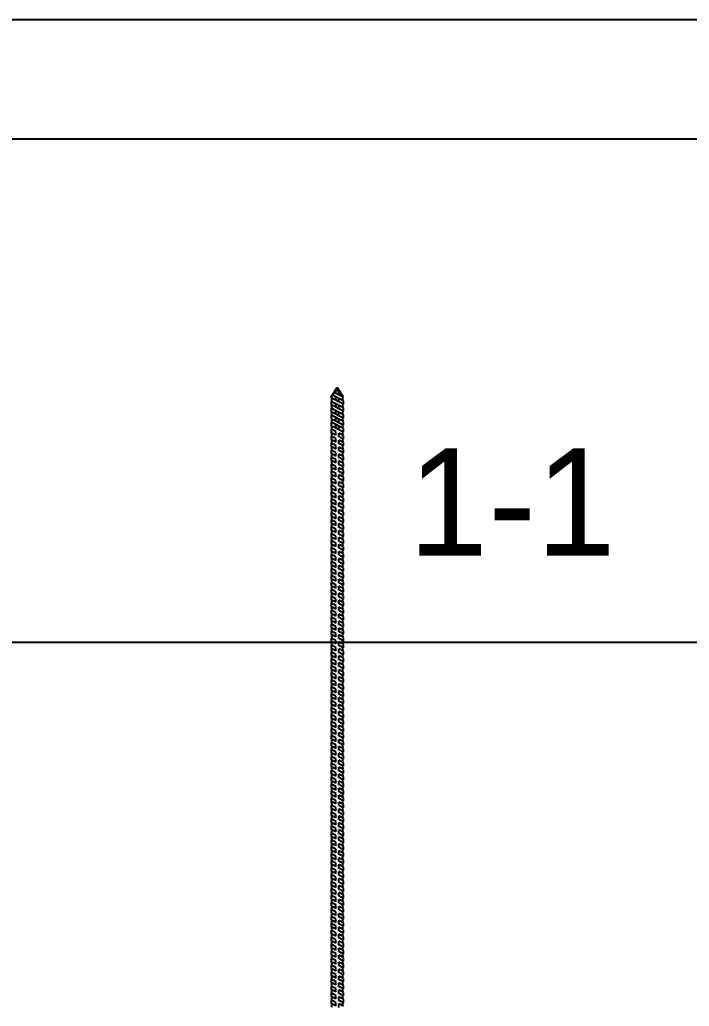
# Model space of a CAD drawing. Header units: millimetres. Extents: x -1985 to 969, y 203 to 500.
# Drawn here: x -1711.42 to -1684.48, y 451.15 to 490.83 of the extents above; entities that cross this region are included whole.
import ezdxf

# ---------------------------------------------------------------- set-up
doc = ezdxf.new("R2010")
doc.units = ezdxf.units.MM
doc.layers.add('надписи', color=7, linetype='Continuous')
doc.layers.add('ШПАЛА', color=7, linetype='Continuous')

msp = doc.modelspace()

# ---------------------------------------------------------------- linework, layer by layer
for p, q in [((-1581.498, 490.83), (-1984.569, 490.83)), ((-1586.297, 486.031), (-1965.375, 486.031)), ((-1698.895, 466.522), (-1698.864, 466.522)), ((-1698.702, 466.424), (-1698.895, 466.522)), ((-1698.702, 466.284), (-1698.895, 466.382)), ((-1698.895, 466.243), (-1698.864, 466.243)), ((-1698.702, 466.145), (-1698.895, 466.243)), ((-1698.395, 466.408), (-1698.585, 466.505)), ((-1698.395, 466.268), (-1698.585, 466.365)), ((-1698.395, 466.128), (-1698.585, 466.225)), ((-1698.395, 466.408), (-1698.424, 466.408)), ((-1698.702, 466.005), (-1698.895, 466.103)), ((-1698.895, 465.963), (-1698.864, 465.963)), ((-1698.702, 465.865), (-1698.895, 465.963)), ((-1698.702, 465.725), (-1698.895, 465.823)), ((-1698.395, 465.989), (-1698.585, 466.086)), ((-1698.395, 465.849), (-1698.585, 465.946)), ((-1698.395, 466.128), (-1698.424, 466.128)), ((-1698.395, 465.849), (-1698.424, 465.849)), ((-1698.895, 465.684), (-1698.864, 465.684)), ((-1698.702, 465.586), (-1698.895, 465.684)), ((-1698.702, 465.446), (-1698.895, 465.544)), ((-1698.395, 465.708), (-1698.585, 465.805)), ((-1698.395, 465.568), (-1698.585, 465.665)), ((-1698.395, 465.429), (-1698.585, 465.526)), ((-1698.395, 465.568), (-1698.424, 465.568)), ((-1698.895, 465.404), (-1698.864, 465.404)), ((-1698.702, 465.305), (-1698.895, 465.404)), ((-1698.702, 465.165), (-1698.895, 465.264)), ((-1698.895, 465.124), (-1698.864, 465.124)), ((-1698.702, 465.026), (-1698.895, 465.124)), ((-1698.395, 465.289), (-1698.585, 465.386)), ((-1698.395, 465.149), (-1698.585, 465.246)), ((-1698.395, 465.009), (-1698.585, 465.106)), ((-1698.395, 465.289), (-1698.424, 465.289)), ((-1698.702, 464.886), (-1698.895, 464.984)), ((-1698.895, 464.844), (-1698.864, 464.844)), ((-1698.702, 464.746), (-1698.895, 464.844)), ((-1698.702, 464.606), (-1698.895, 464.704)), ((-1698.395, 464.869), (-1698.585, 464.966)), ((-1698.395, 464.729), (-1698.585, 464.826)), ((-1698.395, 464.589), (-1698.585, 464.686)), ((-1698.395, 465.009), (-1698.424, 465.009)), ((-1698.395, 464.729), (-1698.424, 464.729)), ((-1698.895, 464.564), (-1698.864, 464.564)), ((-1698.702, 464.466), (-1698.895, 464.564)), ((-1698.702, 464.326), (-1698.895, 464.424)), ((-1698.895, 464.284), (-1698.864, 464.284)), ((-1698.702, 464.185), (-1698.895, 464.284)), ((-1698.395, 464.449), (-1698.585, 464.546)), ((-1698.395, 464.309), (-1698.585, 464.406)), ((-1698.395, 464.169), (-1698.585, 464.266)), ((-1698.395, 464.449), (-1698.424, 464.449)), ((-1698.702, 464.045), (-1698.895, 464.144)), ((-1698.895, 464.003), (-1698.864, 464.003)), ((-1698.702, 463.905), (-1698.895, 464.003)), ((-1698.702, 463.765), (-1698.895, 463.863)), ((-1698.395, 464.029), (-1698.585, 464.126)), ((-1698.395, 463.889), (-1698.585, 463.986)), ((-1698.395, 463.748), (-1698.585, 463.845)), ((-1698.395, 464.169), (-1698.424, 464.169)), ((-1698.395, 463.889), (-1698.424, 463.889)), ((-1698.895, 463.723), (-1698.864, 463.723)), ((-1698.702, 463.625), (-1698.895, 463.723)), ((-1698.702, 463.485), (-1698.895, 463.583)), ((-1698.895, 463.444), (-1698.864, 463.444)), ((-1698.702, 463.346), (-1698.895, 463.444)), ((-1698.395, 463.608), (-1698.585, 463.705)), ((-1698.395, 463.468), (-1698.585, 463.565)), ((-1698.395, 463.608), (-1698.424, 463.608)), ((-1698.702, 463.206), (-1698.895, 463.304)), ((-1698.895, 463.164), (-1698.864, 463.164)), ((-1698.702, 463.065), (-1698.895, 463.164)), ((-1698.395, 463.328), (-1698.585, 463.425)), ((-1698.395, 463.189), (-1698.585, 463.286)), ((-1698.395, 463.049), (-1698.585, 463.146)), ((-1698.395, 463.328), (-1698.424, 463.328)), ((-1698.395, 463.049), (-1698.424, 463.049)), ((-1698.702, 462.925), (-1698.895, 463.024)), ((-1698.895, 462.884), (-1698.864, 462.884)), ((-1698.702, 462.786), (-1698.895, 462.884)), ((-1698.702, 462.646), (-1698.895, 462.744)), ((-1698.395, 462.909), (-1698.585, 463.006)), ((-1698.395, 462.769), (-1698.585, 462.866)), ((-1698.395, 462.63), (-1698.585, 462.726)), ((-1698.395, 462.769), (-1698.424, 462.769)), ((-1698.895, 462.604), (-1698.864, 462.604)), ((-1698.702, 462.506), (-1698.895, 462.604)), ((-1698.702, 462.366), (-1698.895, 462.464)), ((-1698.895, 462.325), (-1698.864, 462.325)), ((-1698.702, 462.227), (-1698.895, 462.325)), ((-1698.395, 462.49), (-1698.585, 462.586)), ((-1698.395, 462.349), (-1698.585, 462.446)), ((-1698.395, 462.209), (-1698.585, 462.306)), ((-1698.395, 462.49), (-1698.424, 462.49)), ((-1698.702, 462.087), (-1698.895, 462.185)), ((-1698.895, 462.045), (-1698.864, 462.045)), ((-1698.702, 461.947), (-1698.895, 462.045)), ((-1698.702, 461.807), (-1698.895, 461.905)), ((-1698.395, 462.07), (-1698.585, 462.167)), ((-1698.395, 461.93), (-1698.585, 462.027)), ((-1698.395, 461.79), (-1698.585, 461.887)), ((-1698.395, 462.209), (-1698.424, 462.209)), ((-1698.395, 461.93), (-1698.424, 461.93)), ((-1698.895, 461.765), (-1698.864, 461.765)), ((-1698.702, 461.666), (-1698.895, 461.765)), ((-1698.702, 461.526), (-1698.895, 461.625)), ((-1698.895, 461.484), (-1698.864, 461.484)), ((-1698.702, 461.386), (-1698.895, 461.484)), ((-1698.395, 461.65), (-1698.585, 461.747)), ((-1698.395, 461.51), (-1698.585, 461.607)), ((-1698.395, 461.37), (-1698.585, 461.467)), ((-1698.395, 461.65), (-1698.424, 461.65)), ((-1698.702, 461.246), (-1698.895, 461.344)), ((-1698.895, 461.204), (-1698.864, 461.204)), ((-1698.702, 461.106), (-1698.895, 461.204)), ((-1698.702, 460.966), (-1698.895, 461.064)), ((-1698.395, 461.23), (-1698.585, 461.327)), ((-1698.395, 461.09), (-1698.585, 461.187)), ((-1698.395, 460.949), (-1698.585, 461.046)), ((-1698.395, 461.37), (-1698.424, 461.37)), ((-1698.395, 461.09), (-1698.424, 461.09)), ((-1698.895, 460.924), (-1698.864, 460.924)), ((-1698.702, 460.825), (-1698.895, 460.924)), ((-1698.702, 460.685), (-1698.895, 460.784)), ((-1698.395, 460.809), (-1698.585, 460.906)), ((-1698.395, 460.669), (-1698.585, 460.766)), ((-1698.395, 460.809), (-1698.424, 460.809)), ((-1698.895, 460.645), (-1698.864, 460.645)), ((-1698.702, 460.546), (-1698.895, 460.645)), ((-1698.702, 460.406), (-1698.895, 460.505)), ((-1698.895, 460.364), (-1698.864, 460.364)), ((-1698.702, 460.266), (-1698.895, 460.364)), ((-1698.395, 460.529), (-1698.585, 460.626)), ((-1698.395, 460.39), (-1698.585, 460.487)), ((-1698.395, 460.25), (-1698.585, 460.347)), ((-1698.395, 460.529), (-1698.424, 460.529)), ((-1698.702, 460.126), (-1698.895, 460.224)), ((-1698.895, 460.085), (-1698.864, 460.085)), ((-1698.702, 459.987), (-1698.895, 460.085)), ((-1698.702, 459.847), (-1698.895, 459.945)), ((-1698.395, 460.11), (-1698.585, 460.207)), ((-1698.395, 459.97), (-1698.585, 460.067)), ((-1698.395, 459.83), (-1698.585, 459.927)), ((-1698.395, 460.25), (-1698.424, 460.25)), ((-1698.395, 459.97), (-1698.424, 459.97)), ((-1698.895, 459.805), (-1698.864, 459.805)), ((-1698.702, 459.707), (-1698.895, 459.805)), ((-1698.702, 459.567), (-1698.895, 459.665)), ((-1698.895, 459.526), (-1698.864, 459.526)), ((-1698.702, 459.428), (-1698.895, 459.526)), ((-1698.395, 459.69), (-1698.585, 459.787)), ((-1698.395, 459.55), (-1698.585, 459.647)), ((-1698.395, 459.41), (-1698.585, 459.507)), ((-1698.395, 459.69), (-1698.424, 459.69)), ((-1698.702, 459.288), (-1698.895, 459.386)), ((-1698.895, 459.246), (-1698.864, 459.246)), ((-1698.702, 459.148), (-1698.895, 459.246)), ((-1698.702, 459.008), (-1698.895, 459.106)), ((-1698.395, 459.271), (-1698.585, 459.368)), ((-1698.395, 459.131), (-1698.585, 459.228)), ((-1698.395, 458.991), (-1698.585, 459.088)), ((-1698.395, 459.41), (-1698.424, 459.41)), ((-1698.395, 459.131), (-1698.424, 459.131)), ((-1698.895, 458.966), (-1698.864, 458.966)), ((-1698.702, 458.867), (-1698.895, 458.966)), ((-1698.702, 458.727), (-1698.895, 458.826)), ((-1698.895, 458.685), (-1698.864, 458.685)), ((-1698.702, 458.587), (-1698.895, 458.685)), ((-1698.395, 458.851), (-1698.585, 458.948)), ((-1698.395, 458.711), (-1698.585, 458.808)), ((-1698.395, 458.571), (-1698.585, 458.668)), ((-1698.395, 458.851), (-1698.424, 458.851)), ((-1698.702, 458.447), (-1698.895, 458.545)), ((-1698.895, 458.405), (-1698.864, 458.405)), ((-1698.702, 458.307), (-1698.895, 458.405)), ((-1698.395, 458.431), (-1698.585, 458.528)), ((-1698.395, 458.291), (-1698.585, 458.388)), ((-1698.395, 458.571), (-1698.424, 458.571)), ((-1698.395, 458.291), (-1698.424, 458.291)), ((-1698.702, 458.167), (-1698.895, 458.265)), ((-1698.895, 458.125), (-1698.864, 458.125)), ((-1698.702, 458.026), (-1698.895, 458.125)), ((-1698.702, 457.886), (-1698.895, 457.985)), ((-1698.395, 458.15), (-1698.585, 458.247)), ((-1698.395, 458.01), (-1698.585, 458.107)), ((-1698.395, 457.87), (-1698.585, 457.967)), ((-1698.395, 458.01), (-1698.424, 458.01)), ((-1698.895, 457.846), (-1698.864, 457.846)), ((-1698.702, 457.747), (-1698.895, 457.846)), ((-1698.702, 457.607), (-1698.895, 457.706)), ((-1698.895, 457.565), (-1698.864, 457.565)), ((-1698.702, 457.467), (-1698.895, 457.565)), ((-1698.395, 457.73), (-1698.585, 457.827)), ((-1698.395, 457.591), (-1698.585, 457.688)), ((-1698.395, 457.451), (-1698.585, 457.548)), ((-1698.395, 457.73), (-1698.424, 457.73)), ((-1698.702, 457.327), (-1698.895, 457.425)), ((-1698.895, 457.286), (-1698.864, 457.286)), ((-1698.702, 457.188), (-1698.895, 457.286)), ((-1698.702, 457.048), (-1698.895, 457.146)), ((-1698.395, 457.311), (-1698.585, 457.408)), ((-1698.395, 457.171), (-1698.585, 457.268)), ((-1698.395, 457.031), (-1698.585, 457.128)), ((-1698.395, 457.451), (-1698.424, 457.451)), ((-1698.395, 457.171), (-1698.424, 457.171)), ((-1698.895, 457.006), (-1698.864, 457.006)), ((-1698.702, 456.908), (-1698.895, 457.006)), ((-1698.702, 456.768), (-1698.895, 456.866)), ((-1698.895, 456.727), (-1698.864, 456.727)), ((-1698.702, 456.629), (-1698.895, 456.727)), ((-1698.395, 456.891), (-1698.585, 456.988)), ((-1698.395, 456.751), (-1698.585, 456.848)), ((-1698.395, 456.611), (-1698.585, 456.708)), ((-1698.395, 456.891), (-1698.424, 456.891)), ((-1698.702, 456.489), (-1698.895, 456.587)), ((-1698.895, 456.447), (-1698.864, 456.447)), ((-1698.702, 456.348), (-1698.895, 456.447)), ((-1698.702, 456.208), (-1698.895, 456.307)), ((-1698.395, 456.472), (-1698.585, 456.569)), ((-1698.395, 456.332), (-1698.585, 456.429)), ((-1698.395, 456.192), (-1698.585, 456.289)), ((-1698.395, 456.611), (-1698.424, 456.611)), ((-1698.395, 456.332), (-1698.424, 456.332)), ((-1698.895, 456.167), (-1698.864, 456.167)), ((-1698.702, 456.068), (-1698.895, 456.167)), ((-1698.702, 455.928), (-1698.895, 456.027)), ((-1698.395, 456.052), (-1698.585, 456.149)), ((-1698.395, 455.912), (-1698.585, 456.009)), ((-1698.395, 456.052), (-1698.424, 456.052)), ((-1698.895, 455.886), (-1698.864, 455.886)), ((-1698.702, 455.788), (-1698.895, 455.886)), ((-1698.702, 455.648), (-1698.895, 455.746)), ((-1698.895, 455.606), (-1698.864, 455.606)), ((-1698.702, 455.508), (-1698.895, 455.606)), ((-1698.395, 455.772), (-1698.585, 455.869)), ((-1698.395, 455.632), (-1698.585, 455.728)), ((-1698.395, 455.492), (-1698.585, 455.588)), ((-1698.395, 455.772), (-1698.424, 455.772)), ((-1698.395, 455.492), (-1698.424, 455.492)), ((-1698.702, 455.368), (-1698.895, 455.466)), ((-1698.895, 455.326), (-1698.864, 455.326)), ((-1698.702, 455.227), (-1698.895, 455.326)), ((-1698.702, 455.087), (-1698.895, 455.186)), ((-1698.395, 455.351), (-1698.585, 455.448)), ((-1698.395, 455.211), (-1698.585, 455.308)), ((-1698.395, 455.071), (-1698.585, 455.168)), ((-1698.395, 455.211), (-1698.424, 455.211)), ((-1698.895, 455.047), (-1698.864, 455.047)), ((-1698.702, 454.948), (-1698.895, 455.047)), ((-1698.702, 454.808), (-1698.895, 454.907)), ((-1698.895, 454.766), (-1698.864, 454.766)), ((-1698.702, 454.668), (-1698.895, 454.766)), ((-1698.395, 454.931), (-1698.585, 455.028)), ((-1698.395, 454.792), (-1698.585, 454.889)), ((-1698.395, 454.652), (-1698.585, 454.749)), ((-1698.395, 454.931), (-1698.424, 454.931)), ((-1698.702, 454.528), (-1698.895, 454.626)), ((-1698.895, 454.487), (-1698.864, 454.487)), ((-1698.702, 454.389), (-1698.895, 454.487)), ((-1698.702, 454.249), (-1698.895, 454.347)), ((-1698.395, 454.512), (-1698.585, 454.609)), ((-1698.395, 454.372), (-1698.585, 454.469)), ((-1698.395, 454.232), (-1698.585, 454.329)), ((-1698.395, 454.652), (-1698.424, 454.652)), ((-1698.395, 454.372), (-1698.424, 454.372)), ((-1698.895, 454.207), (-1698.864, 454.207)), ((-1698.702, 454.109), (-1698.895, 454.207)), ((-1698.702, 453.969), (-1698.895, 454.067)), ((-1698.895, 453.928), (-1698.864, 453.928)), ((-1698.702, 453.83), (-1698.895, 453.928)), ((-1698.395, 454.092), (-1698.585, 454.189)), ((-1698.395, 453.952), (-1698.585, 454.049)), ((-1698.395, 453.812), (-1698.585, 453.909)), ((-1698.395, 454.092), (-1698.424, 454.092)), ((-1698.702, 453.69), (-1698.895, 453.788)), ((-1698.895, 453.648), (-1698.864, 453.648)), ((-1698.702, 453.549), (-1698.895, 453.648)), ((-1698.702, 453.409), (-1698.895, 453.508)), ((-1698.395, 453.673), (-1698.585, 453.77)), ((-1698.395, 453.533), (-1698.585, 453.63)), ((-1698.395, 453.812), (-1698.424, 453.812)), ((-1698.395, 453.533), (-1698.424, 453.533)), ((-1698.895, 453.367), (-1698.864, 453.367)), ((-1698.702, 453.269), (-1698.895, 453.367)), ((-1698.702, 453.129), (-1698.895, 453.227)), ((-1698.395, 453.393), (-1698.585, 453.49)), ((-1698.395, 453.253), (-1698.585, 453.35)), ((-1698.395, 453.113), (-1698.585, 453.21)), ((-1698.395, 453.253), (-1698.424, 453.253)), ((-1698.895, 453.087), (-1698.864, 453.087)), ((-1698.702, 452.989), (-1698.895, 453.087)), ((-1698.702, 452.849), (-1698.895, 452.947)), ((-1698.895, 452.807), (-1698.864, 452.807)), ((-1698.702, 452.708), (-1698.895, 452.807)), ((-1698.395, 452.973), (-1698.585, 453.07)), ((-1698.395, 452.832), (-1698.585, 452.929)), ((-1698.395, 452.692), (-1698.585, 452.789)), ((-1698.395, 452.973), (-1698.424, 452.973)), ((-1698.702, 452.568), (-1698.895, 452.667)), ((-1698.895, 452.527), (-1698.864, 452.527)), ((-1698.702, 452.428), (-1698.895, 452.527)), ((-1698.702, 452.288), (-1698.895, 452.387)), ((-1698.395, 452.552), (-1698.585, 452.649)), ((-1698.395, 452.412), (-1698.585, 452.509)), ((-1698.395, 452.272), (-1698.585, 452.369)), ((-1698.395, 452.692), (-1698.424, 452.692)), ((-1698.395, 452.412), (-1698.424, 452.412)), ((-1698.895, 452.247), (-1698.864, 452.247)), ((-1698.702, 452.149), (-1698.895, 452.247)), ((-1698.702, 452.009), (-1698.895, 452.107)), ((-1698.895, 451.967), (-1698.864, 451.967)), ((-1698.702, 451.869), (-1698.895, 451.967)), ((-1698.395, 452.132), (-1698.585, 452.229)), ((-1698.395, 451.993), (-1698.585, 452.09)), ((-1698.395, 451.853), (-1698.585, 451.95)), ((-1698.395, 452.132), (-1698.424, 452.132)), ((-1698.702, 451.729), (-1698.895, 451.827)), ((-1698.895, 451.688), (-1698.864, 451.688)), ((-1698.702, 451.59), (-1698.895, 451.688)), ((-1698.702, 451.45), (-1698.895, 451.548)), ((-1698.395, 451.712), (-1698.585, 451.809)), ((-1698.395, 451.572), (-1698.585, 451.669)), ((-1698.395, 451.433), (-1698.585, 451.53)), ((-1698.395, 451.853), (-1698.424, 451.853)), ((-1698.395, 451.572), (-1698.424, 451.572)), ((-1698.895, 451.408), (-1698.864, 451.408)), ((-1698.702, 451.309), (-1698.895, 451.408)), ((-1698.702, 451.169), (-1698.895, 451.268)), ((-1698.395, 451.293), (-1698.585, 451.39)), ((-1698.395, 451.153), (-1698.585, 451.25)), ((-1698.395, 451.293), (-1698.424, 451.293))]:
    msp.add_line(p, q)
at = {"color": 7}
for p, q in [((-1698.895, 475.65), (-1698.646, 476.041)), ((-1698.395, 475.507), (-1698.841, 475.734)), ((-1698.395, 475.647), (-1698.774, 475.84)), ((-1698.528, 475.855), (-1698.706, 475.946)), ((-1698.395, 475.647), (-1698.647, 476.041)), ((-1698.895, 475.65), (-1698.895, 475.622)), ((-1698.395, 475.367), (-1698.895, 475.622)), ((-1698.395, 475.227), (-1698.895, 475.481)), ((-1698.895, 475.481), (-1698.864, 475.481)), ((-1698.895, 475.481), (-1698.895, 475.341)), ((-1698.395, 475.087), (-1698.895, 475.341)), ((-1698.395, 475.647), (-1698.424, 475.647)), ((-1698.395, 475.367), (-1698.424, 475.367)), ((-1698.395, 475.367), (-1698.395, 475.507)), ((-1698.395, 474.946), (-1698.895, 475.201)), ((-1698.895, 475.201), (-1698.864, 475.201)), ((-1698.895, 475.201), (-1698.895, 475.061)), ((-1698.395, 474.806), (-1698.895, 475.061)), ((-1698.395, 475.087), (-1698.424, 475.087)), ((-1698.395, 475.087), (-1698.395, 475.227)), ((-1698.395, 474.806), (-1698.395, 474.946)), ((-1698.395, 474.666), (-1698.895, 474.921)), ((-1698.895, 474.921), (-1698.864, 474.921)), ((-1698.895, 474.921), (-1698.895, 474.781)), ((-1698.395, 474.526), (-1698.895, 474.781)), ((-1698.395, 474.387), (-1698.895, 474.642)), ((-1698.895, 474.642), (-1698.864, 474.642)), ((-1698.895, 474.642), (-1698.895, 474.502)), ((-1698.395, 474.806), (-1698.424, 474.806)), ((-1698.395, 474.526), (-1698.395, 474.666)), ((-1698.395, 474.247), (-1698.895, 474.502)), ((-1698.895, 474.361), (-1698.864, 474.361)), ((-1698.895, 474.361), (-1698.895, 474.221)), ((-1698.702, 474.263), (-1698.895, 474.361)), ((-1698.702, 474.123), (-1698.895, 474.221)), ((-1698.395, 474.107), (-1698.585, 474.204)), ((-1698.395, 474.526), (-1698.424, 474.526)), ((-1698.395, 474.247), (-1698.424, 474.247)), ((-1698.395, 474.247), (-1698.395, 474.387)), ((-1698.895, 474.082), (-1698.864, 474.082)), ((-1698.895, 474.082), (-1698.895, 473.942)), ((-1698.702, 473.984), (-1698.895, 474.082)), ((-1698.702, 473.844), (-1698.895, 473.942)), ((-1698.895, 473.802), (-1698.864, 473.802)), ((-1698.895, 473.802), (-1698.895, 473.662)), ((-1698.702, 473.704), (-1698.895, 473.802)), ((-1698.395, 473.967), (-1698.585, 474.064)), ((-1698.395, 473.827), (-1698.585, 473.924)), ((-1698.395, 473.687), (-1698.585, 473.784)), ((-1698.395, 473.967), (-1698.424, 473.967)), ((-1698.395, 473.967), (-1698.395, 474.107)), ((-1698.395, 473.687), (-1698.395, 473.827)), ((-1698.702, 473.564), (-1698.895, 473.662)), ((-1698.895, 473.521), (-1698.864, 473.521)), ((-1698.895, 473.521), (-1698.895, 473.381)), ((-1698.702, 473.423), (-1698.895, 473.521)), ((-1698.702, 473.283), (-1698.895, 473.381)), ((-1698.395, 473.547), (-1698.585, 473.644)), ((-1698.395, 473.407), (-1698.585, 473.504)), ((-1698.395, 473.266), (-1698.585, 473.363)), ((-1698.395, 473.687), (-1698.424, 473.687)), ((-1698.395, 473.407), (-1698.424, 473.407)), ((-1698.395, 473.407), (-1698.395, 473.547)), ((-1698.895, 473.241), (-1698.864, 473.241)), ((-1698.895, 473.241), (-1698.895, 473.101)), ((-1698.702, 473.143), (-1698.895, 473.241)), ((-1698.702, 473.003), (-1698.895, 473.101)), ((-1698.895, 472.961), (-1698.864, 472.961)), ((-1698.895, 472.961), (-1698.895, 472.821)), ((-1698.702, 472.862), (-1698.895, 472.961)), ((-1698.395, 473.126), (-1698.585, 473.223)), ((-1698.395, 472.986), (-1698.585, 473.083)), ((-1698.395, 473.126), (-1698.424, 473.126)), ((-1698.395, 473.126), (-1698.395, 473.266)), ((-1698.395, 472.846), (-1698.395, 472.986)), ((-1698.702, 472.722), (-1698.895, 472.821)), ((-1698.895, 472.681), (-1698.864, 472.681)), ((-1698.895, 472.681), (-1698.895, 472.541)), ((-1698.702, 472.582), (-1698.895, 472.681)), ((-1698.395, 472.846), (-1698.585, 472.943)), ((-1698.395, 472.706), (-1698.585, 472.803)), ((-1698.395, 472.566), (-1698.585, 472.663)), ((-1698.395, 472.846), (-1698.424, 472.846)), ((-1698.395, 472.566), (-1698.424, 472.566)), ((-1698.395, 472.566), (-1698.395, 472.706)), ((-1698.702, 472.442), (-1698.895, 472.541)), ((-1698.895, 472.4), (-1698.864, 472.4)), ((-1698.895, 472.4), (-1698.895, 472.26)), ((-1698.702, 472.302), (-1698.895, 472.4)), ((-1698.702, 472.162), (-1698.895, 472.26)), ((-1698.395, 472.426), (-1698.585, 472.523)), ((-1698.395, 472.286), (-1698.585, 472.383)), ((-1698.395, 472.145), (-1698.585, 472.242)), ((-1698.395, 472.286), (-1698.424, 472.286)), ((-1698.395, 472.286), (-1698.395, 472.426)), ((-1698.895, 472.12), (-1698.864, 472.12)), ((-1698.895, 472.12), (-1698.895, 471.98)), ((-1698.702, 472.022), (-1698.895, 472.12)), ((-1698.702, 471.882), (-1698.895, 471.98)), ((-1698.895, 471.841), (-1698.864, 471.841)), ((-1698.895, 471.841), (-1698.895, 471.701)), ((-1698.702, 471.742), (-1698.895, 471.841)), ((-1698.395, 472.005), (-1698.585, 472.102)), ((-1698.395, 471.865), (-1698.585, 471.962)), ((-1698.395, 471.725), (-1698.585, 471.822)), ((-1698.395, 472.005), (-1698.424, 472.005)), ((-1698.395, 472.005), (-1698.395, 472.145)), ((-1698.395, 471.725), (-1698.395, 471.865)), ((-1698.702, 471.602), (-1698.895, 471.701)), ((-1698.895, 471.561), (-1698.864, 471.561)), ((-1698.895, 471.561), (-1698.895, 471.421)), ((-1698.702, 471.462), (-1698.895, 471.561)), ((-1698.702, 471.322), (-1698.895, 471.421)), ((-1698.395, 471.586), (-1698.585, 471.683)), ((-1698.395, 471.446), (-1698.585, 471.543)), ((-1698.395, 471.306), (-1698.585, 471.403)), ((-1698.395, 471.725), (-1698.424, 471.725)), ((-1698.395, 471.446), (-1698.424, 471.446)), ((-1698.395, 471.446), (-1698.395, 471.586)), ((-1698.895, 471.281), (-1698.864, 471.281)), ((-1698.895, 471.281), (-1698.895, 471.141)), ((-1698.702, 471.183), (-1698.895, 471.281)), ((-1698.702, 471.043), (-1698.895, 471.141)), ((-1698.895, 471.001), (-1698.864, 471.001)), ((-1698.895, 471.001), (-1698.895, 470.861)), ((-1698.702, 470.903), (-1698.895, 471.001)), ((-1698.395, 471.166), (-1698.585, 471.263)), ((-1698.395, 471.026), (-1698.585, 471.123)), ((-1698.395, 470.886), (-1698.585, 470.983)), ((-1698.395, 471.166), (-1698.424, 471.166)), ((-1698.395, 471.166), (-1698.395, 471.306)), ((-1698.395, 470.886), (-1698.395, 471.026)), ((-1698.702, 470.763), (-1698.895, 470.861)), ((-1698.895, 470.722), (-1698.864, 470.722)), ((-1698.895, 470.722), (-1698.895, 470.582)), ((-1698.702, 470.624), (-1698.895, 470.722)), ((-1698.702, 470.484), (-1698.895, 470.582)), ((-1698.395, 470.746), (-1698.585, 470.843)), ((-1698.395, 470.606), (-1698.585, 470.703)), ((-1698.395, 470.886), (-1698.424, 470.886)), ((-1698.395, 470.606), (-1698.424, 470.606)), ((-1698.395, 470.606), (-1698.395, 470.746)), ((-1698.895, 470.442), (-1698.864, 470.442)), ((-1698.895, 470.442), (-1698.895, 470.302)), ((-1698.702, 470.344), (-1698.895, 470.442)), ((-1698.702, 470.204), (-1698.895, 470.302)), ((-1698.395, 470.468), (-1698.585, 470.565)), ((-1698.395, 470.328), (-1698.585, 470.425)), ((-1698.395, 470.188), (-1698.585, 470.284)), ((-1698.395, 470.328), (-1698.424, 470.328)), ((-1698.395, 470.328), (-1698.395, 470.468)), ((-1698.395, 470.048), (-1698.395, 470.188)), ((-1698.895, 470.162), (-1698.864, 470.162)), ((-1698.895, 470.162), (-1698.895, 470.022)), ((-1698.702, 470.064), (-1698.895, 470.162)), ((-1698.702, 469.924), (-1698.895, 470.022)), ((-1698.895, 469.882), (-1698.864, 469.882)), ((-1698.895, 469.882), (-1698.895, 469.742)), ((-1698.702, 469.784), (-1698.895, 469.882)), ((-1698.395, 470.048), (-1698.585, 470.144)), ((-1698.395, 469.907), (-1698.585, 470.004)), ((-1698.395, 469.767), (-1698.585, 469.864)), ((-1698.395, 470.048), (-1698.424, 470.048)), ((-1698.395, 469.767), (-1698.395, 469.907)), ((-1698.702, 469.644), (-1698.895, 469.742)), ((-1698.895, 469.601), (-1698.864, 469.601)), ((-1698.895, 469.601), (-1698.895, 469.461)), ((-1698.702, 469.503), (-1698.895, 469.601)), ((-1698.702, 469.363), (-1698.895, 469.461)), ((-1698.395, 469.627), (-1698.585, 469.724)), ((-1698.395, 469.487), (-1698.585, 469.584)), ((-1698.395, 469.347), (-1698.585, 469.444)), ((-1698.395, 469.767), (-1698.424, 469.767)), ((-1698.395, 469.487), (-1698.424, 469.487)), ((-1698.395, 469.487), (-1698.395, 469.627)), ((-1698.895, 469.321), (-1698.864, 469.321)), ((-1698.895, 469.321), (-1698.895, 469.181)), ((-1698.702, 469.223), (-1698.895, 469.321)), ((-1698.702, 469.083), (-1698.895, 469.181)), ((-1698.895, 469.042), (-1698.864, 469.042)), ((-1698.895, 469.042), (-1698.895, 468.902)), ((-1698.702, 468.944), (-1698.895, 469.042)), ((-1698.395, 469.207), (-1698.585, 469.304)), ((-1698.395, 469.066), (-1698.585, 469.163)), ((-1698.395, 468.926), (-1698.585, 469.023)), ((-1698.395, 469.207), (-1698.424, 469.207)), ((-1698.395, 469.207), (-1698.395, 469.347)), ((-1698.395, 468.926), (-1698.395, 469.066)), ((-1698.702, 468.804), (-1698.895, 468.902)), ((-1698.895, 468.762), (-1698.864, 468.762)), ((-1698.895, 468.762), (-1698.895, 468.622)), ((-1698.702, 468.664), (-1698.895, 468.762)), ((-1698.702, 468.524), (-1698.895, 468.622)), ((-1698.395, 468.787), (-1698.585, 468.884)), ((-1698.395, 468.647), (-1698.585, 468.744)), ((-1698.395, 468.507), (-1698.585, 468.604)), ((-1698.395, 468.926), (-1698.424, 468.926)), ((-1698.395, 468.647), (-1698.424, 468.647)), ((-1698.395, 468.647), (-1698.395, 468.787)), ((-1698.895, 468.483), (-1698.864, 468.483)), ((-1698.895, 468.483), (-1698.895, 468.343)), ((-1698.702, 468.384), (-1698.895, 468.483)), ((-1698.702, 468.244), (-1698.895, 468.343)), ((-1698.895, 468.202), (-1698.864, 468.202)), ((-1698.895, 468.202), (-1698.895, 468.062)), ((-1698.702, 468.104), (-1698.895, 468.202)), ((-1698.395, 468.367), (-1698.585, 468.464)), ((-1698.395, 468.228), (-1698.585, 468.325)), ((-1698.395, 468.367), (-1698.424, 468.367)), ((-1698.395, 468.367), (-1698.395, 468.507)), ((-1698.395, 468.088), (-1698.395, 468.228)), ((-1698.702, 467.964), (-1698.895, 468.062)), ((-1698.895, 467.924), (-1698.864, 467.924)), ((-1698.895, 467.924), (-1698.895, 467.784)), ((-1698.702, 467.825), (-1698.895, 467.924)), ((-1698.395, 468.088), (-1698.585, 468.185)), ((-1698.395, 467.948), (-1698.585, 468.044)), ((-1698.395, 467.808), (-1698.585, 467.904)), ((-1698.395, 468.088), (-1698.424, 468.088)), ((-1698.395, 467.808), (-1698.424, 467.808)), ((-1698.395, 467.808), (-1698.395, 467.948)), ((-1698.702, 467.685), (-1698.895, 467.784)), ((-1698.895, 467.644), (-1698.864, 467.644)), ((-1698.895, 467.644), (-1698.895, 467.504)), ((-1698.702, 467.545), (-1698.895, 467.644)), ((-1698.702, 467.405), (-1698.895, 467.504)), ((-1698.395, 467.669), (-1698.585, 467.766)), ((-1698.395, 467.529), (-1698.585, 467.626)), ((-1698.395, 467.389), (-1698.585, 467.486)), ((-1698.395, 467.529), (-1698.424, 467.529)), ((-1698.395, 467.529), (-1698.395, 467.669)), ((-1698.895, 467.363), (-1698.864, 467.363)), ((-1698.895, 467.363), (-1698.895, 467.223)), ((-1698.702, 467.265), (-1698.895, 467.363)), ((-1698.702, 467.125), (-1698.895, 467.223)), ((-1698.895, 467.083), (-1698.864, 467.083)), ((-1698.895, 467.083), (-1698.895, 466.943)), ((-1698.702, 466.985), (-1698.895, 467.083)), ((-1698.395, 467.249), (-1698.585, 467.346)), ((-1698.395, 467.109), (-1698.585, 467.205)), ((-1698.395, 466.969), (-1698.585, 467.065)), ((-1698.395, 467.249), (-1698.424, 467.249)), ((-1698.395, 467.249), (-1698.395, 467.389)), ((-1698.395, 466.969), (-1698.395, 467.109)), ((-1698.702, 466.845), (-1698.895, 466.943)), ((-1698.895, 466.803), (-1698.864, 466.803)), ((-1698.895, 466.803), (-1698.895, 466.663)), ((-1698.702, 466.704), (-1698.895, 466.803)), ((-1698.702, 466.564), (-1698.895, 466.663)), ((-1698.395, 466.828), (-1698.585, 466.925)), ((-1698.395, 466.688), (-1698.585, 466.785)), ((-1698.395, 466.548), (-1698.585, 466.645)), ((-1698.395, 466.969), (-1698.424, 466.969)), ((-1698.395, 466.688), (-1698.424, 466.688)), ((-1698.395, 466.688), (-1698.395, 466.828)), ((-1698.395, 466.408), (-1698.395, 466.548))]:
    msp.add_line(p, q, dxfattribs=at)
at = {"color": 0}
for p, q in [((-1698.895, 466.522), (-1698.895, 466.382)), ((-1698.895, 466.243), (-1698.895, 466.103)), ((-1698.395, 466.128), (-1698.395, 466.268)), ((-1698.895, 465.963), (-1698.895, 465.823)), ((-1698.395, 465.849), (-1698.395, 465.989)), ((-1698.895, 465.684), (-1698.895, 465.544)), ((-1698.395, 465.568), (-1698.395, 465.708)), ((-1698.395, 465.289), (-1698.395, 465.429)), ((-1698.895, 465.404), (-1698.895, 465.264)), ((-1698.895, 465.124), (-1698.895, 464.984)), ((-1698.395, 465.009), (-1698.395, 465.149)), ((-1698.895, 464.844), (-1698.895, 464.704)), ((-1698.395, 464.729), (-1698.395, 464.869)), ((-1698.895, 464.564), (-1698.895, 464.424)), ((-1698.895, 464.284), (-1698.895, 464.144)), ((-1698.395, 464.449), (-1698.395, 464.589)), ((-1698.395, 464.169), (-1698.395, 464.309)), ((-1698.895, 464.003), (-1698.895, 463.863)), ((-1698.395, 463.889), (-1698.395, 464.029)), ((-1698.895, 463.723), (-1698.895, 463.583)), ((-1698.895, 463.444), (-1698.895, 463.304)), ((-1698.395, 463.608), (-1698.395, 463.748)), ((-1698.395, 463.328), (-1698.395, 463.468)), ((-1698.895, 463.164), (-1698.895, 463.024)), ((-1698.395, 463.049), (-1698.395, 463.189)), ((-1698.895, 462.884), (-1698.895, 462.744)), ((-1698.395, 462.769), (-1698.395, 462.909)), ((-1698.895, 462.604), (-1698.895, 462.464)), ((-1698.895, 462.325), (-1698.895, 462.185)), ((-1698.395, 462.49), (-1698.395, 462.63)), ((-1698.395, 462.209), (-1698.395, 462.349)), ((-1698.895, 462.045), (-1698.895, 461.905)), ((-1698.395, 461.93), (-1698.395, 462.07)), ((-1698.895, 461.765), (-1698.895, 461.625)), ((-1698.895, 461.484), (-1698.895, 461.344)), ((-1698.395, 461.65), (-1698.395, 461.79)), ((-1698.395, 461.37), (-1698.395, 461.51)), ((-1698.895, 461.204), (-1698.895, 461.064)), ((-1698.395, 461.09), (-1698.395, 461.23)), ((-1698.895, 460.924), (-1698.895, 460.784)), ((-1698.395, 460.809), (-1698.395, 460.949)), ((-1698.395, 460.529), (-1698.395, 460.669)), ((-1698.895, 460.645), (-1698.895, 460.505)), ((-1698.895, 460.364), (-1698.895, 460.224)), ((-1698.395, 460.25), (-1698.395, 460.39)), ((-1698.895, 460.085), (-1698.895, 459.945)), ((-1698.395, 459.97), (-1698.395, 460.11)), ((-1698.895, 459.805), (-1698.895, 459.665)), ((-1698.895, 459.526), (-1698.895, 459.386)), ((-1698.395, 459.69), (-1698.395, 459.83)), ((-1698.395, 459.41), (-1698.395, 459.55)), ((-1698.895, 459.246), (-1698.895, 459.106)), ((-1698.395, 459.131), (-1698.395, 459.271)), ((-1698.895, 458.966), (-1698.895, 458.826)), ((-1698.895, 458.685), (-1698.895, 458.545)), ((-1698.395, 458.851), (-1698.395, 458.991)), ((-1698.395, 458.571), (-1698.395, 458.711)), ((-1698.895, 458.405), (-1698.895, 458.265)), ((-1698.395, 458.291), (-1698.395, 458.431)), ((-1698.895, 458.125), (-1698.895, 457.985)), ((-1698.395, 458.01), (-1698.395, 458.15)), ((-1698.895, 457.846), (-1698.895, 457.706)), ((-1698.895, 457.565), (-1698.895, 457.425)), ((-1698.395, 457.73), (-1698.395, 457.87)), ((-1698.395, 457.451), (-1698.395, 457.591)), ((-1698.895, 457.286), (-1698.895, 457.146)), ((-1698.395, 457.171), (-1698.395, 457.311)), ((-1698.895, 457.006), (-1698.895, 456.866)), ((-1698.895, 456.727), (-1698.895, 456.587)), ((-1698.395, 456.891), (-1698.395, 457.031)), ((-1698.395, 456.611), (-1698.395, 456.751)), ((-1698.895, 456.447), (-1698.895, 456.307)), ((-1698.395, 456.332), (-1698.395, 456.472)), ((-1698.895, 456.167), (-1698.895, 456.027)), ((-1698.395, 456.052), (-1698.395, 456.192)), ((-1698.395, 455.772), (-1698.395, 455.912)), ((-1698.895, 455.886), (-1698.895, 455.746)), ((-1698.895, 455.606), (-1698.895, 455.466)), ((-1698.395, 455.492), (-1698.395, 455.632)), ((-1698.895, 455.326), (-1698.895, 455.186)), ((-1698.395, 455.211), (-1698.395, 455.351)), ((-1698.895, 455.047), (-1698.895, 454.907)), ((-1698.895, 454.766), (-1698.895, 454.626)), ((-1698.395, 454.931), (-1698.395, 455.071)), ((-1698.395, 454.652), (-1698.395, 454.792)), ((-1698.895, 454.487), (-1698.895, 454.347)), ((-1698.395, 454.372), (-1698.395, 454.512)), ((-1698.895, 454.207), (-1698.895, 454.067)), ((-1698.895, 453.928), (-1698.895, 453.788)), ((-1698.395, 454.092), (-1698.395, 454.232)), ((-1698.395, 453.812), (-1698.395, 453.952)), ((-1698.895, 453.648), (-1698.895, 453.508)), ((-1698.395, 453.533), (-1698.395, 453.673)), ((-1698.895, 453.367), (-1698.895, 453.227)), ((-1698.395, 453.253), (-1698.395, 453.393)), ((-1698.395, 452.973), (-1698.395, 453.113)), ((-1698.895, 453.087), (-1698.895, 452.947)), ((-1698.895, 452.807), (-1698.895, 452.667)), ((-1698.395, 452.692), (-1698.395, 452.832)), ((-1698.895, 452.527), (-1698.895, 452.387)), ((-1698.395, 452.412), (-1698.395, 452.552)), ((-1698.895, 452.247), (-1698.895, 452.107)), ((-1698.895, 451.967), (-1698.895, 451.827)), ((-1698.395, 452.132), (-1698.395, 452.272)), ((-1698.395, 451.853), (-1698.395, 451.993)), ((-1698.895, 451.688), (-1698.895, 451.548)), ((-1698.395, 451.572), (-1698.395, 451.712)), ((-1698.895, 451.408), (-1698.895, 451.268)), ((-1698.395, 451.293), (-1698.395, 451.433))]:
    msp.add_line(p, q, dxfattribs=at)
at = {"layer": 'надписи'}
msp.add_lwpolyline([(-1791.007, 465.797), (-1682.208, 465.797), (-1658.482, 430.166)], dxfattribs=at)
at = {"layer": 'ШПАЛА', "color": 7}
for p, q in [((-1698.702, 475.804), (-1698.702, 475.944)), ((-1698.585, 475.744), (-1698.585, 475.884)), ((-1698.864, 475.466), (-1698.864, 475.606)), ((-1698.702, 475.523), (-1698.702, 475.663)), ((-1698.702, 475.243), (-1698.702, 475.383)), ((-1698.585, 475.464), (-1698.585, 475.604)), ((-1698.424, 475.522), (-1698.424, 475.662)), ((-1698.424, 475.242), (-1698.424, 475.382)), ((-1698.864, 475.186), (-1698.864, 475.326)), ((-1698.864, 474.905), (-1698.864, 475.046)), ((-1698.702, 474.963), (-1698.702, 475.103)), ((-1698.585, 475.184), (-1698.585, 475.324)), ((-1698.585, 474.903), (-1698.585, 475.043)), ((-1698.424, 474.961), (-1698.424, 475.102)), ((-1698.864, 474.626), (-1698.864, 474.765)), ((-1698.702, 474.682), (-1698.702, 474.822)), ((-1698.702, 474.403), (-1698.702, 474.543)), ((-1698.585, 474.623), (-1698.585, 474.763)), ((-1698.424, 474.681), (-1698.424, 474.821)), ((-1698.424, 474.402), (-1698.424, 474.541)), ((-1698.864, 474.346), (-1698.864, 474.486)), ((-1698.864, 474.067), (-1698.864, 474.206)), ((-1698.702, 474.123), (-1698.702, 474.263)), ((-1698.585, 474.344), (-1698.585, 474.484)), ((-1698.585, 474.064), (-1698.585, 474.204)), ((-1698.424, 474.122), (-1698.424, 474.262)), ((-1698.864, 473.786), (-1698.864, 473.927)), ((-1698.702, 473.844), (-1698.702, 473.984)), ((-1698.585, 473.784), (-1698.585, 473.924)), ((-1698.424, 473.843), (-1698.424, 473.982)), ((-1698.864, 473.506), (-1698.864, 473.646)), ((-1698.864, 473.226), (-1698.864, 473.366)), ((-1698.702, 473.564), (-1698.702, 473.704)), ((-1698.702, 473.283), (-1698.702, 473.423)), ((-1698.585, 473.504), (-1698.585, 473.644)), ((-1698.585, 473.223), (-1698.585, 473.363)), ((-1698.424, 473.562), (-1698.424, 473.703)), ((-1698.424, 473.282), (-1698.424, 473.422)), ((-1698.864, 472.945), (-1698.864, 473.086)), ((-1698.702, 473.003), (-1698.702, 473.143)), ((-1698.585, 472.943), (-1698.585, 473.083)), ((-1698.424, 473.001), (-1698.424, 473.142)), ((-1698.864, 472.665), (-1698.864, 472.805)), ((-1698.702, 472.722), (-1698.702, 472.862)), ((-1698.702, 472.442), (-1698.702, 472.582)), ((-1698.585, 472.663), (-1698.585, 472.803)), ((-1698.424, 472.721), (-1698.424, 472.861)), ((-1698.424, 472.441), (-1698.424, 472.581)), ((-1698.864, 472.385), (-1698.864, 472.525)), ((-1698.864, 472.105), (-1698.864, 472.245)), ((-1698.702, 472.162), (-1698.702, 472.302)), ((-1698.585, 472.383), (-1698.585, 472.523)), ((-1698.585, 472.102), (-1698.585, 472.242)), ((-1698.424, 472.161), (-1698.424, 472.301)), ((-1698.864, 471.825), (-1698.864, 471.965)), ((-1698.702, 471.882), (-1698.702, 472.022)), ((-1698.585, 471.822), (-1698.585, 471.962)), ((-1698.424, 471.88), (-1698.424, 472.021)), ((-1698.864, 471.545), (-1698.864, 471.685)), ((-1698.864, 471.266), (-1698.864, 471.405)), ((-1698.702, 471.602), (-1698.702, 471.742)), ((-1698.702, 471.322), (-1698.702, 471.462)), ((-1698.585, 471.543), (-1698.585, 471.683)), ((-1698.585, 471.263), (-1698.585, 471.403)), ((-1698.424, 471.601), (-1698.424, 471.74)), ((-1698.424, 471.321), (-1698.424, 471.461)), ((-1698.864, 470.986), (-1698.864, 471.126)), ((-1698.702, 471.043), (-1698.702, 471.183)), ((-1698.585, 470.983), (-1698.585, 471.123)), ((-1698.424, 471.042), (-1698.424, 471.181)), ((-1698.864, 470.707), (-1698.864, 470.846)), ((-1698.702, 470.763), (-1698.702, 470.903)), ((-1698.702, 470.484), (-1698.702, 470.624)), ((-1698.585, 470.703), (-1698.585, 470.843)), ((-1698.424, 470.761), (-1698.424, 470.902)), ((-1698.424, 470.483), (-1698.424, 470.621)), ((-1698.864, 470.427), (-1698.864, 470.567)), ((-1698.864, 470.147), (-1698.864, 470.287)), ((-1698.702, 470.204), (-1698.702, 470.344)), ((-1698.585, 470.425), (-1698.585, 470.565)), ((-1698.585, 470.144), (-1698.585, 470.284)), ((-1698.424, 470.203), (-1698.424, 470.343)), ((-1698.864, 469.867), (-1698.864, 470.007)), ((-1698.702, 469.924), (-1698.702, 470.064)), ((-1698.702, 469.644), (-1698.702, 469.784)), ((-1698.585, 469.864), (-1698.585, 470.004)), ((-1698.424, 469.923), (-1698.424, 470.063)), ((-1698.424, 469.642), (-1698.424, 469.783)), ((-1698.864, 469.586), (-1698.864, 469.727)), ((-1698.864, 469.306), (-1698.864, 469.446)), ((-1698.702, 469.363), (-1698.702, 469.503)), ((-1698.585, 469.584), (-1698.585, 469.724)), ((-1698.585, 469.304), (-1698.585, 469.444)), ((-1698.424, 469.362), (-1698.424, 469.502)), ((-1698.864, 469.027), (-1698.864, 469.166)), ((-1698.702, 469.083), (-1698.702, 469.223)), ((-1698.585, 469.023), (-1698.585, 469.163)), ((-1698.424, 469.082), (-1698.424, 469.222)), ((-1698.864, 468.747), (-1698.864, 468.887)), ((-1698.864, 468.467), (-1698.864, 468.607)), ((-1698.702, 468.804), (-1698.702, 468.944)), ((-1698.702, 468.524), (-1698.702, 468.664)), ((-1698.585, 468.744), (-1698.585, 468.884)), ((-1698.585, 468.464), (-1698.585, 468.604)), ((-1698.424, 468.803), (-1698.424, 468.942)), ((-1698.424, 468.522), (-1698.424, 468.663)), ((-1698.864, 468.187), (-1698.864, 468.327)), ((-1698.702, 468.244), (-1698.702, 468.384)), ((-1698.585, 468.185), (-1698.585, 468.325)), ((-1698.424, 468.243), (-1698.424, 468.382)), ((-1698.864, 467.908), (-1698.864, 468.047)), ((-1698.702, 467.964), (-1698.702, 468.104)), ((-1698.702, 467.685), (-1698.702, 467.825)), ((-1698.585, 467.904), (-1698.585, 468.044)), ((-1698.424, 467.963), (-1698.424, 468.103)), ((-1698.424, 467.684), (-1698.424, 467.823)), ((-1698.864, 467.628), (-1698.864, 467.768)), ((-1698.864, 467.348), (-1698.864, 467.488)), ((-1698.702, 467.405), (-1698.702, 467.545)), ((-1698.585, 467.626), (-1698.585, 467.766)), ((-1698.585, 467.346), (-1698.585, 467.486)), ((-1698.424, 467.404), (-1698.424, 467.544)), ((-1698.864, 467.068), (-1698.864, 467.208)), ((-1698.702, 467.125), (-1698.702, 467.265)), ((-1698.585, 467.065), (-1698.585, 467.205)), ((-1698.424, 467.124), (-1698.424, 467.264)), ((-1698.864, 466.787), (-1698.864, 466.928)), ((-1698.864, 466.507), (-1698.864, 466.647)), ((-1698.702, 466.845), (-1698.702, 466.985)), ((-1698.702, 466.564), (-1698.702, 466.704)), ((-1698.585, 466.785), (-1698.585, 466.925)), ((-1698.585, 466.505), (-1698.585, 466.645)), ((-1698.424, 466.844), (-1698.424, 466.984)), ((-1698.424, 466.563), (-1698.424, 466.704))]:
    msp.add_line(p, q, dxfattribs=at)
at = {"layer": 'ШПАЛА', "color": 0}
for p, q in [((-1698.864, 466.228), (-1698.864, 466.367)), ((-1698.702, 466.284), (-1698.702, 466.424)), ((-1698.585, 466.225), (-1698.585, 466.365)), ((-1698.424, 466.283), (-1698.424, 466.423)), ((-1698.864, 465.948), (-1698.864, 466.088)), ((-1698.864, 465.668), (-1698.864, 465.808)), ((-1698.702, 466.005), (-1698.702, 466.145)), ((-1698.702, 465.725), (-1698.702, 465.865)), ((-1698.585, 465.946), (-1698.585, 466.086)), ((-1698.424, 466.004), (-1698.424, 466.143)), ((-1698.424, 465.724), (-1698.424, 465.864)), ((-1698.864, 465.388), (-1698.864, 465.528)), ((-1698.702, 465.446), (-1698.702, 465.586)), ((-1698.585, 465.665), (-1698.585, 465.805)), ((-1698.585, 465.386), (-1698.585, 465.526)), ((-1698.424, 465.444), (-1698.424, 465.584)), ((-1698.864, 465.109), (-1698.864, 465.248)), ((-1698.702, 465.165), (-1698.702, 465.305)), ((-1698.702, 464.886), (-1698.702, 465.026)), ((-1698.585, 465.106), (-1698.585, 465.246)), ((-1698.424, 465.164), (-1698.424, 465.304)), ((-1698.424, 464.885), (-1698.424, 465.024)), ((-1698.864, 464.829), (-1698.864, 464.969)), ((-1698.864, 464.549), (-1698.864, 464.689)), ((-1698.702, 464.606), (-1698.702, 464.746)), ((-1698.585, 464.826), (-1698.585, 464.966)), ((-1698.585, 464.546), (-1698.585, 464.686)), ((-1698.424, 464.605), (-1698.424, 464.745)), ((-1698.864, 464.268), (-1698.864, 464.409)), ((-1698.702, 464.326), (-1698.702, 464.466)), ((-1698.585, 464.266), (-1698.585, 464.406)), ((-1698.424, 464.324), (-1698.424, 464.465)), ((-1698.864, 463.988), (-1698.864, 464.128)), ((-1698.864, 463.708), (-1698.864, 463.848)), ((-1698.702, 464.045), (-1698.702, 464.185)), ((-1698.702, 463.765), (-1698.702, 463.905)), ((-1698.585, 463.986), (-1698.585, 464.126)), ((-1698.585, 463.705), (-1698.585, 463.845)), ((-1698.424, 464.044), (-1698.424, 464.184)), ((-1698.424, 463.764), (-1698.424, 463.904)), ((-1698.864, 463.429), (-1698.864, 463.568)), ((-1698.702, 463.485), (-1698.702, 463.625)), ((-1698.585, 463.425), (-1698.585, 463.565)), ((-1698.424, 463.483), (-1698.424, 463.624)), ((-1698.864, 463.148), (-1698.864, 463.289)), ((-1698.702, 463.206), (-1698.702, 463.346)), ((-1698.702, 462.925), (-1698.702, 463.065)), ((-1698.585, 463.146), (-1698.585, 463.286)), ((-1698.424, 463.204), (-1698.424, 463.343)), ((-1698.424, 462.924), (-1698.424, 463.064)), ((-1698.864, 462.869), (-1698.864, 463.008)), ((-1698.864, 462.589), (-1698.864, 462.729)), ((-1698.702, 462.646), (-1698.702, 462.786)), ((-1698.585, 462.866), (-1698.585, 463.006)), ((-1698.585, 462.586), (-1698.585, 462.726)), ((-1698.424, 462.645), (-1698.424, 462.784)), ((-1698.864, 462.31), (-1698.864, 462.449)), ((-1698.702, 462.366), (-1698.702, 462.506)), ((-1698.585, 462.306), (-1698.585, 462.446)), ((-1698.424, 462.365), (-1698.424, 462.505)), ((-1698.864, 462.029), (-1698.864, 462.17)), ((-1698.864, 461.749), (-1698.864, 461.889)), ((-1698.702, 462.087), (-1698.702, 462.227)), ((-1698.702, 461.807), (-1698.702, 461.947)), ((-1698.585, 462.027), (-1698.585, 462.167)), ((-1698.585, 461.747), (-1698.585, 461.887)), ((-1698.424, 462.085), (-1698.424, 462.225)), ((-1698.424, 461.805), (-1698.424, 461.945)), ((-1698.864, 461.469), (-1698.864, 461.609)), ((-1698.702, 461.526), (-1698.702, 461.666)), ((-1698.585, 461.467), (-1698.585, 461.607)), ((-1698.424, 461.525), (-1698.424, 461.665)), ((-1698.864, 461.189), (-1698.864, 461.329)), ((-1698.864, 460.908), (-1698.864, 461.049)), ((-1698.702, 461.246), (-1698.702, 461.386)), ((-1698.702, 460.966), (-1698.702, 461.106)), ((-1698.585, 461.187), (-1698.585, 461.327)), ((-1698.585, 460.906), (-1698.585, 461.046)), ((-1698.424, 461.245), (-1698.424, 461.385)), ((-1698.424, 460.964), (-1698.424, 461.105)), ((-1698.864, 460.629), (-1698.864, 460.768)), ((-1698.702, 460.685), (-1698.702, 460.825)), ((-1698.585, 460.626), (-1698.585, 460.766)), ((-1698.424, 460.684), (-1698.424, 460.824)), ((-1698.864, 460.349), (-1698.864, 460.489)), ((-1698.702, 460.406), (-1698.702, 460.546)), ((-1698.702, 460.126), (-1698.702, 460.266)), ((-1698.585, 460.347), (-1698.585, 460.487)), ((-1698.424, 460.405), (-1698.424, 460.544)), ((-1698.424, 460.125), (-1698.424, 460.265)), ((-1698.864, 460.07), (-1698.864, 460.209)), ((-1698.864, 459.79), (-1698.864, 459.93)), ((-1698.702, 459.847), (-1698.702, 459.987)), ((-1698.585, 460.067), (-1698.585, 460.207)), ((-1698.585, 459.787), (-1698.585, 459.927)), ((-1698.424, 459.846), (-1698.424, 459.985)), ((-1698.864, 459.511), (-1698.864, 459.65)), ((-1698.702, 459.567), (-1698.702, 459.707)), ((-1698.585, 459.507), (-1698.585, 459.647)), ((-1698.424, 459.565), (-1698.424, 459.706)), ((-1698.864, 459.23), (-1698.864, 459.371)), ((-1698.864, 458.95), (-1698.864, 459.09)), ((-1698.702, 459.288), (-1698.702, 459.428)), ((-1698.702, 459.008), (-1698.702, 459.148)), ((-1698.585, 459.228), (-1698.585, 459.368)), ((-1698.585, 458.948), (-1698.585, 459.088)), ((-1698.424, 459.286), (-1698.424, 459.425)), ((-1698.424, 459.006), (-1698.424, 459.146)), ((-1698.864, 458.67), (-1698.864, 458.81)), ((-1698.702, 458.727), (-1698.702, 458.867)), ((-1698.585, 458.668), (-1698.585, 458.808)), ((-1698.424, 458.726), (-1698.424, 458.866)), ((-1698.864, 458.39), (-1698.864, 458.53)), ((-1698.702, 458.447), (-1698.702, 458.587)), ((-1698.702, 458.167), (-1698.702, 458.307)), ((-1698.585, 458.388), (-1698.585, 458.528)), ((-1698.424, 458.446), (-1698.424, 458.586)), ((-1698.424, 458.165), (-1698.424, 458.306)), ((-1698.864, 458.109), (-1698.864, 458.25)), ((-1698.864, 457.83), (-1698.864, 457.969)), ((-1698.702, 457.886), (-1698.702, 458.026)), ((-1698.585, 458.107), (-1698.585, 458.247)), ((-1698.585, 457.827), (-1698.585, 457.967)), ((-1698.424, 457.885), (-1698.424, 458.025)), ((-1698.864, 457.55), (-1698.864, 457.69)), ((-1698.702, 457.607), (-1698.702, 457.747)), ((-1698.585, 457.548), (-1698.585, 457.688)), ((-1698.424, 457.606), (-1698.424, 457.745)), ((-1698.864, 457.271), (-1698.864, 457.41)), ((-1698.864, 456.991), (-1698.864, 457.131)), ((-1698.702, 457.327), (-1698.702, 457.467)), ((-1698.702, 457.048), (-1698.702, 457.188)), ((-1698.585, 457.268), (-1698.585, 457.408)), ((-1698.585, 456.988), (-1698.585, 457.128)), ((-1698.424, 457.326), (-1698.424, 457.466)), ((-1698.424, 457.047), (-1698.424, 457.186)), ((-1698.864, 456.712), (-1698.864, 456.851)), ((-1698.702, 456.768), (-1698.702, 456.908)), ((-1698.585, 456.708), (-1698.585, 456.848)), ((-1698.424, 456.766), (-1698.424, 456.907)), ((-1698.864, 456.431), (-1698.864, 456.572)), ((-1698.864, 456.151), (-1698.864, 456.291)), ((-1698.702, 456.489), (-1698.702, 456.629)), ((-1698.702, 456.208), (-1698.702, 456.348)), ((-1698.585, 456.429), (-1698.585, 456.569)), ((-1698.585, 456.149), (-1698.585, 456.289)), ((-1698.424, 456.487), (-1698.424, 456.626)), ((-1698.424, 456.207), (-1698.424, 456.347)), ((-1698.864, 455.871), (-1698.864, 456.011)), ((-1698.702, 455.928), (-1698.702, 456.068)), ((-1698.585, 455.869), (-1698.585, 456.009)), ((-1698.424, 455.927), (-1698.424, 456.067)), ((-1698.864, 455.591), (-1698.864, 455.731)), ((-1698.702, 455.648), (-1698.702, 455.788)), ((-1698.702, 455.368), (-1698.702, 455.508)), ((-1698.585, 455.588), (-1698.585, 455.728)), ((-1698.424, 455.647), (-1698.424, 455.787)), ((-1698.424, 455.366), (-1698.424, 455.507)), ((-1698.864, 455.31), (-1698.864, 455.451)), ((-1698.864, 455.031), (-1698.864, 455.17)), ((-1698.702, 455.087), (-1698.702, 455.227)), ((-1698.585, 455.308), (-1698.585, 455.448)), ((-1698.585, 455.028), (-1698.585, 455.168)), ((-1698.424, 455.086), (-1698.424, 455.226)), ((-1698.864, 454.751), (-1698.864, 454.891)), ((-1698.702, 454.808), (-1698.702, 454.948)), ((-1698.585, 454.749), (-1698.585, 454.889)), ((-1698.424, 454.807), (-1698.424, 454.946)), ((-1698.864, 454.472), (-1698.864, 454.611)), ((-1698.864, 454.191), (-1698.864, 454.332)), ((-1698.702, 454.528), (-1698.702, 454.668)), ((-1698.702, 454.249), (-1698.702, 454.389)), ((-1698.585, 454.469), (-1698.585, 454.609)), ((-1698.585, 454.189), (-1698.585, 454.329)), ((-1698.424, 454.527), (-1698.424, 454.667)), ((-1698.424, 454.247), (-1698.424, 454.387)), ((-1698.864, 453.912), (-1698.864, 454.051)), ((-1698.702, 453.969), (-1698.702, 454.109)), ((-1698.585, 453.909), (-1698.585, 454.049)), ((-1698.424, 453.967), (-1698.424, 454.107)), ((-1698.864, 453.632), (-1698.864, 453.772)), ((-1698.702, 453.69), (-1698.702, 453.83)), ((-1698.702, 453.409), (-1698.702, 453.549)), ((-1698.585, 453.63), (-1698.585, 453.77)), ((-1698.424, 453.688), (-1698.424, 453.827)), ((-1698.424, 453.408), (-1698.424, 453.548)), ((-1698.864, 453.352), (-1698.864, 453.492)), ((-1698.864, 453.072), (-1698.864, 453.212)), ((-1698.702, 453.129), (-1698.702, 453.269)), ((-1698.585, 453.35), (-1698.585, 453.49)), ((-1698.585, 453.07), (-1698.585, 453.21)), ((-1698.424, 453.128), (-1698.424, 453.268)), ((-1698.864, 452.791), (-1698.864, 452.932)), ((-1698.702, 452.849), (-1698.702, 452.989)), ((-1698.585, 452.789), (-1698.585, 452.929)), ((-1698.424, 452.848), (-1698.424, 452.988)), ((-1698.864, 452.511), (-1698.864, 452.651)), ((-1698.864, 452.232), (-1698.864, 452.371)), ((-1698.702, 452.568), (-1698.702, 452.708)), ((-1698.702, 452.288), (-1698.702, 452.428)), ((-1698.585, 452.509), (-1698.585, 452.649)), ((-1698.585, 452.229), (-1698.585, 452.369)), ((-1698.424, 452.567), (-1698.424, 452.708)), ((-1698.424, 452.287), (-1698.424, 452.427)), ((-1698.864, 451.952), (-1698.864, 452.092)), ((-1698.702, 452.009), (-1698.702, 452.149)), ((-1698.585, 451.95), (-1698.585, 452.09)), ((-1698.424, 452.008), (-1698.424, 452.147)), ((-1698.864, 451.673), (-1698.864, 451.812)), ((-1698.864, 451.392), (-1698.864, 451.533)), ((-1698.702, 451.729), (-1698.702, 451.869)), ((-1698.702, 451.45), (-1698.702, 451.59)), ((-1698.585, 451.669), (-1698.585, 451.809)), ((-1698.585, 451.39), (-1698.585, 451.53)), ((-1698.424, 451.728), (-1698.424, 451.868)), ((-1698.424, 451.448), (-1698.424, 451.588)), ((-1698.864, 451.113), (-1698.864, 451.252)), ((-1698.702, 451.169), (-1698.702, 451.309)), ((-1698.585, 451.11), (-1698.585, 451.25)), ((-1698.424, 451.168), (-1698.424, 451.308))]:
    msp.add_line(p, q, dxfattribs=at)

# ---------------------------------------------------------------- texts
msp.add_text('1-1', height=4.32).set_placement((-1695.788, 469.27))

doc.saveas('drawing.dxf')
